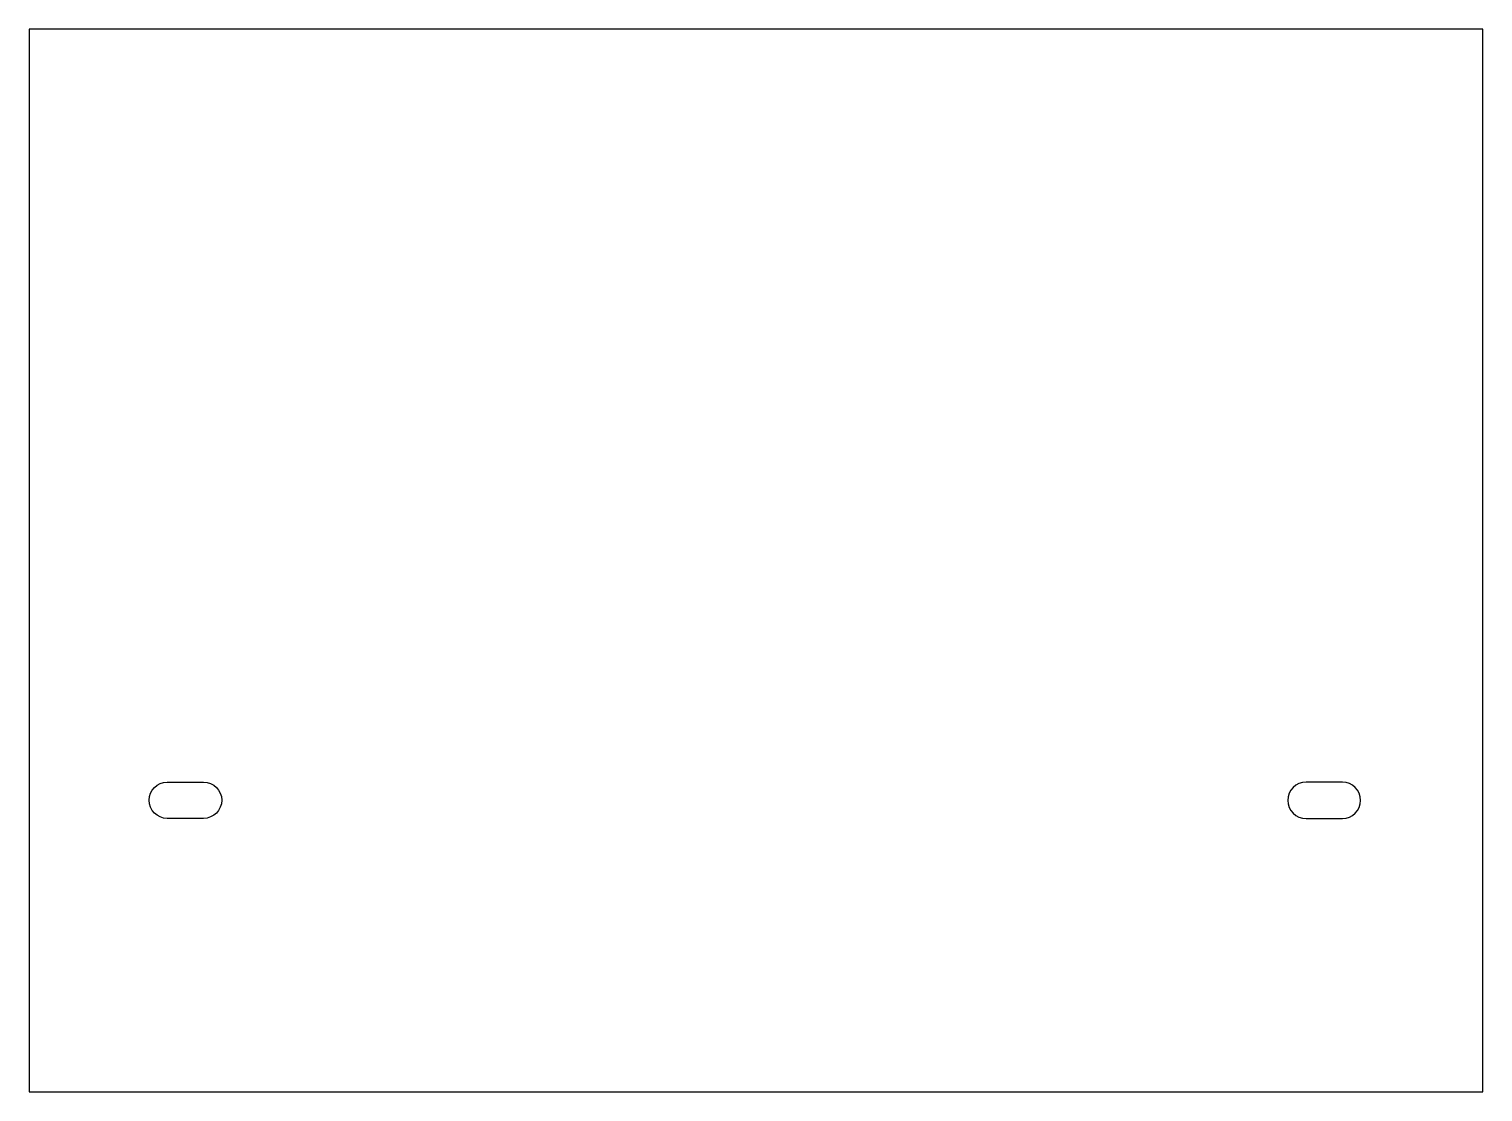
# Model space of a CAD drawing. Header units: millimetres. Extents: x -70 to 170, y 303 to 479.
import ezdxf

# ---------------------------------------------------------------- set-up
doc = ezdxf.new("R2010")
doc.units = ezdxf.units.MM
doc.layers.get('0').update_dxf_attribs({"linetype": 'CONTINUOUS'})

msp = doc.modelspace()

# ---------------------------------------------------------------- linework, layer by layer
msp.add_lwpolyline([(-69.57, 303.1), (170.43, 303.1), (170.43, 478.6), (-69.57, 478.6)], close=True)
for points in [[(-40.77, 348.27), (-46.77, 348.27, -1), (-46.77, 354.27), (-40.77, 354.27, -1)], [(147.23, 348.25, 1), (147.23, 354.25), (141.23, 354.25, 1), (141.23, 348.25)]]:
    msp.add_lwpolyline(points, format="xyb", close=True)

doc.saveas('drawing.dxf')
